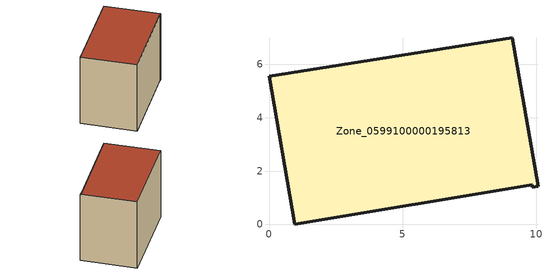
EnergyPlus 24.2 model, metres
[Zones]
Zone_0599100000195813
 floor ground (C_G): 9.85,1.49 0.96,0 0,5.55 9.09,7 10.07,1.43 9.86,1.39 z0
 wall outside (C_F): 9.09,7 0,5.55 0.96,0 9.85,1.49 9.86,1.39 10.07,1.43 9.09,7 z0:7.61
 roof outside (C_R): 9.86,1.39 10.07,1.43 9.09,7 0,5.55 0.96,0 9.85,1.49 z7.61
[BUILDING]
Pand.0599100000195813: North Axis=0; Terrain=City; Loads Convergence Tolerance Value=0.04; Temperature Convergence Tolerance Value=0.4; Solar Distribution=FullExterior; Maximum Number of Warmup Days=25; Minimum Number of Warmup Days=1
[Site:Location]
Rotterdam.The.Hague.AP_ZH_NLD Design_Conditions: Latitude=51.96; Longitude=4.45; Time Zone=1; Elevation=-4.5
[SITE:GROUNDTEMPERATURE:BUILDINGSURFACE]
18, 18, 18, 18, 18, 18, 18, 18, 18, 18, 18, 18
[MATERIAL] Thermal Absorptance=0.9; Solar Absorptance=0.7; Visible Absorptance=0.7
Name | Roughness | Thickness | Conductivity | Density | Specific Heat
G.TC.1946 | MediumSmooth | 0.15 | 1 | 540 | 1210
F.TC.1946 | Rough | 0.3 | 0.857143 | 1920 | 840
R.TC.1946 | MediumRough | 0.2 | 0.909091 | 1500 | 1000
[CONSTRUCTION]
C_G: G.TC.1946
C_F: F.TC.1946
C_R: R.TC.1946
[ZONE]
Zone_0599100000195813: Type=1; Multiplier=1; Ceiling Height=Autocalculate; Volume=Autocalculate; Floor Area=autocalculate; Part of Total Floor Area=Yes
[ZONEINFILTRATION:DESIGNFLOWRATE]
Infil_Zone_0599100000195813: Zone or ZoneList or Space or SpaceList=Zone_0599100000195813; Schedule=AlwaysOn; Design Flow Rate Calculation Method=Flow/Area; Flow Rate per Floor Area=0.003; Constant Term Coefficient=1; Temperature Term Coefficient=0; Velocity Term Coefficient=0; Velocity Squared Term Coefficient=0
[HVACTEMPLATE:ZONE:IDEALLOADSAIRSYSTEM]
Zone_0599100000195813: Maximum Heating Supply Air Temperature=50; Minimum Cooling Supply Air Temperature=13; Maximum Heating Supply Air Humidity Ratio=0.0156; Minimum Cooling Supply Air Humidity Ratio=0.0077; Heating Limit=NoLimit; Cooling Limit=NoLimit; Dehumidification Control Type=ConstantSensibleHeatRatio; Cooling Sensible Heat Ratio=0.7; Dehumidification Setpoint=60; Humidification Control Type=None; Humidification Setpoint=30; Outdoor Air Method=None; Outdoor Air Flow Rate per Person=0.00944; Outdoor Air Flow Rate per Zone Floor Area=0; Outdoor Air Flow Rate per Zone=0; Demand Controlled Ventilation Type=None; Outdoor Air Economizer Type=NoEconomizer; Heat Recovery Type=None; Sensible Heat Recovery Effectiveness=0.7; Latent Heat Recovery Effectiveness=0.65
[ZONECONTROL:THERMOSTAT]
ThermostatControl_Zone_0599100000195813: Zone or ZoneList=Zone_0599100000195813; Control Type Schedule=DualSetpointControlType; Control 1=Thermostat_Zone_0599100000195813; Temperature Difference Between Cutout And Setpoint=0
[THERMOSTATSETPOINT:DUALSETPOINT]
Thermostat_Zone_0599100000195813: Heating Setpoint Temperature Schedule=HeatingSetpoint_Zone_0599100000195813; Cooling Setpoint Temperature Schedule=CoolingSetpoint_Zone_0599100000195813
[SCHEDULE:COMPACT]
HeatingSetpoint_Zone_0599100000195813: Through: 12/31, For: AllDays, Until: 24:00, 21
CoolingSetpoint_Zone_0599100000195813: Through: 12/31, For: AllDays, Until: 24:00, 24
DualSetpointControlType: Through: 12/31, For: AllDays, Until: 24:00, 4
AlwaysOn: Through: 12/31, For: AllDays, Until: 24:00, 1
